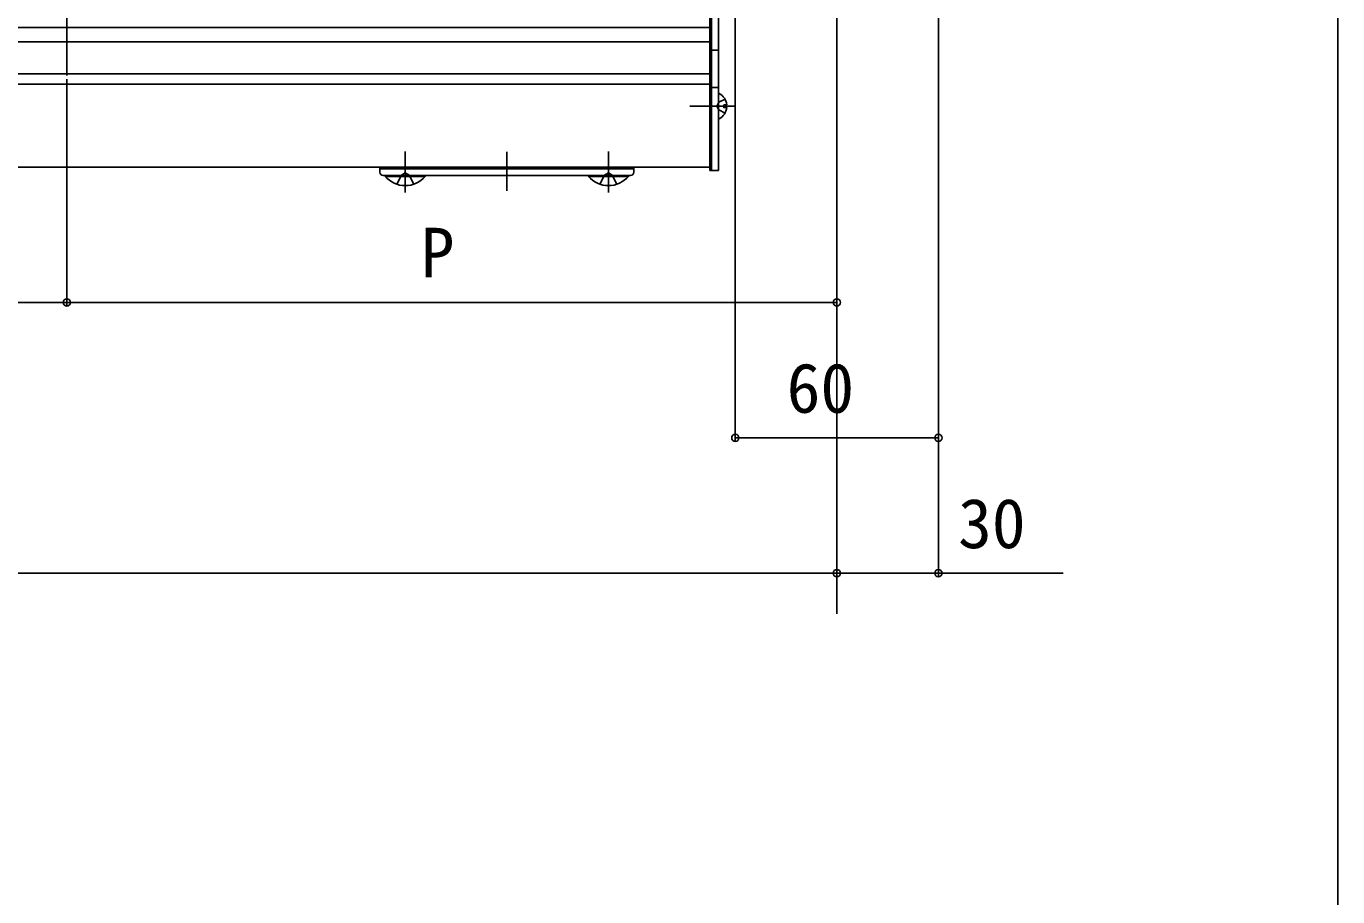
# Model space of a CAD drawing. Units: millimetres, scale not verified. Extents: x -875 to 875, y -1304 to 1296.
# Drawn here: x 487.5 to 875, y -72.8 to 184.4 of the extents above; entities that cross this region are included whole.
import ezdxf
from ezdxf.enums import TextEntityAlignment as Align

# ---------------------------------------------------------------- set-up
doc = ezdxf.new("R2010")
doc.units = ezdxf.units.MM
doc.header["$LTSCALE"] = 8
for name, color, linetype in [('0-5_YKK_12', 2, 'Continuous'), ('0-6_YKK_13', 4, 'Continuous'), ('0-7_YKK_D', 6, 'Continuous'), ('0-8_YKK_ZWAK', 7, 'Continuous')]:
    doc.layers.add(name, color=color, linetype=linetype)
doc.styles.add('ＭＳ ゴシック', font='')
doc.styles.get('ＭＳ ゴシック').set_extended_font_data('MS Gothic')

msp = doc.modelspace()

# ---------------------------------------------------------------- linework, layer by layer
at = {"layer": '0-5_YKK_12'}
for p, q in [((727, 488.542), (727, 10.8)), ((499.5, 384.6), (499.5, 169.8)), ((689.5, 195.8), (689.5, 142.8)), ((-600.5, 184), (689.5, 184)), ((689.5, 179.8), (-600.5, 179.8)), ((689.5, 170.3), (-600.5, 170.3)), ((689.5, 167.3), (-600.5, 167.3)), ((683.587, 160.8), (696.7, 160.8)), ((695.5, 160.8), (685.5, 160.8)), ((599.5, 147.398), (599.5, 135.282)), ((629.5, 135.8), (629.5, 147.3)), ((659.5, 147.398), (659.5, 135.282)), ((599.5, 136.8), (599.5, 143.8)), ((659.5, 136.8), (659.5, 143.8)), ((689.5, 142.8), (-600.5, 142.8))]:
    msp.add_line(p, q, dxfattribs=at)
at = {"layer": '0-6_YKK_13'}
for p, q in [((689.5, 141.8), (689.5, 191.8)), ((690, 141.8), (690, 191.8)), ((692, 141.8), (692, 191.8)), ((689.5, 177.3), (690, 177.3)), ((690, 177.3), (692, 177.3)), ((689.5, 166.3), (690, 166.3)), ((690, 166.3), (692, 166.3)), ((692, 164.396), (692, 157.204)), ((693.966, 162.85), (692.151, 161.945)), ((691.542, 160.8), (692.151, 161.945)), ((691.542, 160.8), (692.151, 159.655)), ((693.966, 158.75), (692.151, 159.655)), ((694.478, 161.225), (693.6, 161.225)), ((592, 142.8), (667, 142.8)), ((592, 142.3), (592, 142.8)), ((592, 142.3), (667, 142.3)), ((592, 141.3), (592, 142.3)), ((593, 140.3), (666, 140.3)), ((593.6, 140.3), (605.4, 140.3)), ((597, 137.717), (598.355, 140.435)), ((599.5, 141.044), (598.355, 140.435)), ((599.5, 141.044), (600.645, 140.435)), ((602, 137.717), (600.645, 140.435)), ((605.4, 140.052), (605.4, 140.3)), ((653.6, 140.3), (665.4, 140.3)), ((653.6, 140.052), (653.6, 140.3)), ((665.4, 140.052), (653.6, 140.052)), ((657, 137.717), (658.355, 140.435)), ((659.5, 141.044), (658.355, 140.435)), ((659.5, 141.044), (660.645, 140.435)), ((662, 137.717), (660.645, 140.435)), ((665.4, 140.052), (665.4, 140.3)), ((667, 142.8), (667, 142.3)), ((667, 142.3), (667, 141.3)), ((689.5, 141.8), (690, 141.8)), ((690, 141.8), (692, 141.8))]:
    msp.add_line(p, q, dxfattribs=at)
for points in [[(694.478, 160.375), (693.6, 160.375), (693.6, 161.225)], [(605.4, 140.052), (593.6, 140.052), (593.6, 140.3)]]:
    msp.add_lwpolyline(points, dxfattribs=at)
for centre, radius, start, end in [((692.154, 164.396), 0.154, 62.71904, 180), ((690.3, 160.8), 4.2, 5.80773, 62.71904), ((690.3, 160.8), 4.2, 297.28096, 354.19227), ((692.154, 157.204), 0.154, 180, 297.28096), ((593, 141.3), 1, 180, 270), ((599.5, 145), 7.7, 219.98312, 320.01688), ((659.5, 145), 7.7, 219.98312, 320.01688), ((666, 141.3), 1, 270, 0)]:
    msp.add_arc(centre, radius, start, end, dxfattribs=at)
at = {"layer": '0-7_YKK_D'}
for p, q in [((697, 192.1), (697, 61.8)), ((757, 192.1), (757, 61.8)), ((757, 176.8), (757, 21.8)), ((499.5, 168.8), (499.5, 101.8)), ((499.5, 168.8), (499.5, 101.8)), ((727, 168.8), (727, 101.8)), ((727, 168.8), (727, 21.8)), ((727, 167.8), (727, 21.8)), ((272, 102.8), (499.5, 102.8)), ((499.5, 102.8), (727, 102.8)), ((697, 62.8), (757, 62.8)), ((-638, 22.8), (727, 22.8))]:
    msp.add_line(p, q, dxfattribs=at)
msp.add_lwpolyline([(727, 22.8), (757, 22.8), (793.891, 22.8)], dxfattribs=at)
for centre in [(499.5, 102.8), (499.5, 102.8), (727, 102.8), (697, 62.8), (757, 62.8), (727, 22.8), (727, 22.8), (757, 22.8)]:
    msp.add_circle(centre, 1.075, dxfattribs=at)
at = {"layer": '0-8_YKK_ZWAK'}
msp.add_lwpolyline([(-875, -1304.2), (875, -1304.2), (875, 1245.8)], dxfattribs=at)

# ---------------------------------------------------------------- texts
at = {"layer": '0-7_YKK_D', "style": 'ＭＳ ゴシック'}
for s, p in [('P', (604.045, 105.8)), ('60', (712.17, 65.8)), ('30', (762.823, 25.8))]:
    msp.add_text(s, height=14.66, dxfattribs=at).set_placement(p, align=Align.BOTTOM_LEFT)

doc.saveas('drawing.dxf')
